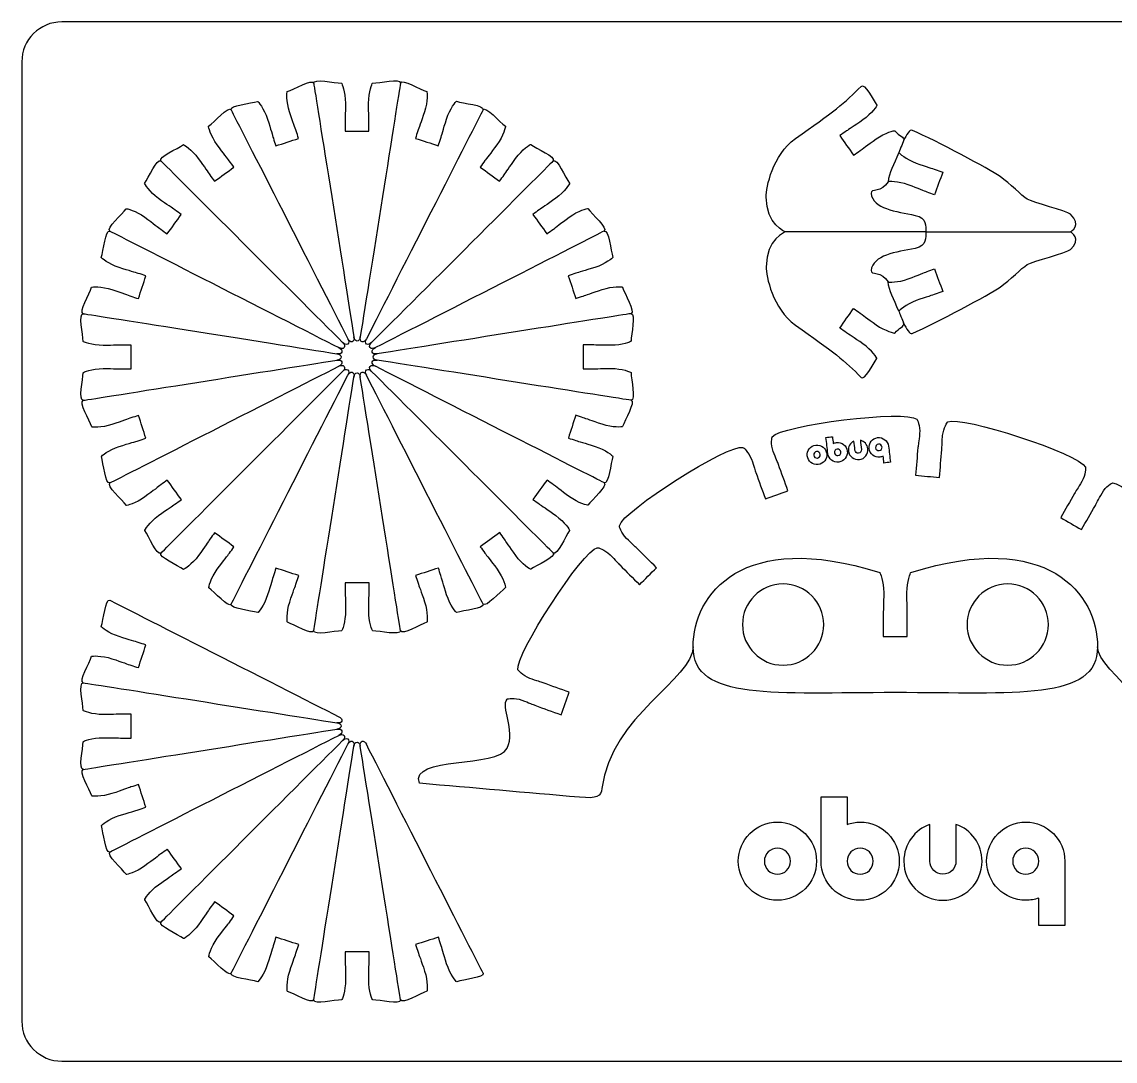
# Model space of a CAD drawing. Extents: x 185 to 405, y 104 to 371.
# Drawn here: x 184.6 to 321.3, y 241.2 to 371.2 of the extents above; entities that cross this region are included whole.
import ezdxf

# ---------------------------------------------------------------- set-up
doc = ezdxf.new("R2010")
doc.units = 0
doc.header["$MEASUREMENT"] = 0
doc.layers.add('DEFAULT', color=7, linetype='CONTINUOUS')

msp = doc.modelspace()

# ---------------------------------------------------------------- linework, layer by layer
at = {"layer": 'DEFAULT', "color": 1}
for points, knots in [([(404.6, 246.16), (404.6, 243.4), (402.37, 241.16), (399.6, 241.16), (329.6, 241.16), (259.6, 241.16), (189.6, 241.16), (186.84, 241.16), (184.6, 243.4), (184.6, 246.16), (184.6, 286.16), (184.6, 326.16), (184.6, 366.16), (184.6, 368.92), (186.84, 371.16), (189.6, 371.16), (259.6, 371.16), (329.6, 371.16), (399.6, 371.16), (402.37, 371.16), (404.6, 368.92), (404.6, 366.16), (404.6, 326.16), (404.6, 286.16), (404.6, 246.16)], [0, 0, 0, 0, 1, 1, 1, 596.275, 596.275, 596.275, 597.275, 597.275, 597.275, 937.433, 937.433, 937.433, 938.433, 938.433, 938.433, 1533.708, 1533.708, 1533.708, 1534.708, 1534.708, 1534.708, 1874.866, 1874.866, 1874.866, 1874.866]), ([(210.76, 360.14), (210.57, 360.73), (213.24, 360.95), (214.07, 361.22), (214.12, 361.24), (214.89, 360.31), (215.32, 359), (215.75, 357.68), (215.94, 356.93), (216.05, 356.6), (216.15, 356.29), (216.25, 355.97), (216.35, 355.65), (217.31, 355.96), (218.26, 356.27), (219.21, 356.58), (219.1, 356.9), (219, 357.21), (218.9, 357.53), (218.79, 357.86), (218.51, 358.58), (218.08, 359.89), (217.65, 361.21), (217.73, 362.41), (217.78, 362.43), (218.61, 362.7), (220.9, 364.09), (221.09, 363.5), (221.09, 363.5), (224.87, 339.71), (226.12, 331.78), (226.17, 331.48), (226.11, 331.21), (225.9, 331.15), (225.69, 331.08), (225.5, 331.26), (225.36, 331.53)], [0, 0, 0, 0, 1, 1, 1, 2, 2, 2, 3, 3, 3, 5.830016, 5.830016, 5.830016, 14.330145, 14.330145, 14.330145, 17.158877, 17.158877, 17.158877, 18.158877, 18.158877, 18.158877, 19.158877, 19.158877, 19.158877, 20.18009, 20.18009, 20.18009, 21.18009, 21.18009, 21.18009, 22.18009, 22.18009, 22.18009, 23.18009, 23.18009, 23.18009, 23.18009]), ([(221.08, 363.5), (221.08, 364.12), (223.69, 363.5), (224.56, 363.5), (224.62, 363.5), (225.06, 362.38), (225.06, 361), (225.06, 359.62), (225.01, 358.85), (225.01, 358.5), (225.01, 358.17), (225.01, 357.83), (225.01, 357.5), (226.01, 357.5), (227.01, 357.5), (228.01, 357.5), (228.01, 357.83), (228.01, 358.17), (228.01, 358.5), (228.01, 358.85), (227.96, 359.62), (227.96, 361), (227.96, 362.38), (228.41, 363.5), (228.46, 363.5), (229.34, 363.5), (231.94, 364.12), (231.94, 363.51), (231.94, 363.51), (228.18, 339.71), (226.92, 331.78), (226.88, 331.48), (226.74, 331.24), (226.52, 331.24), (226.3, 331.25), (226.17, 331.48), (226.12, 331.78)], [0, 0, 0, 0, 1, 1, 1, 2, 2, 2, 3, 3, 3, 5.83, 5.83, 5.83, 14.33, 14.33, 14.33, 17.159, 17.159, 17.159, 18.159, 18.159, 18.159, 19.159, 19.159, 19.159, 20.180471, 20.180471, 20.180471, 21.180471, 21.180471, 21.180471, 22.180471, 22.180471, 22.180471, 23.180471, 23.180471, 23.180471, 23.180471]), ([(231.94, 363.51), (232.13, 364.09), (234.42, 362.7), (235.24, 362.43), (235.3, 362.41), (235.37, 361.21), (234.95, 359.9), (234.52, 358.58), (234.23, 357.86), (234.13, 357.53), (234.02, 357.22), (233.92, 356.9), (233.82, 356.58), (234.77, 356.28), (235.72, 355.97), (236.67, 355.66), (236.77, 355.97), (236.88, 356.29), (236.98, 356.61), (237.09, 356.94), (237.28, 357.69), (237.71, 359), (238.13, 360.32), (238.9, 361.24), (238.95, 361.23), (239.78, 360.96), (242.45, 360.74), (242.27, 360.15), (242.27, 360.15), (231.34, 338.68), (227.69, 331.53), (227.55, 331.26), (227.35, 331.08), (227.14, 331.15), (226.93, 331.22), (226.87, 331.48), (226.92, 331.78)], [0, 0, 0, 0, 1, 1, 1, 2, 2, 2, 3, 3, 3, 5.830016, 5.830016, 5.830016, 14.330145, 14.330145, 14.330145, 17.160161, 17.160161, 17.160161, 18.160161, 18.160161, 18.160161, 19.160161, 19.160161, 19.160161, 20.181375, 20.181375, 20.181375, 21.181375, 21.181375, 21.181375, 22.181375, 22.181375, 22.181375, 23.181375, 23.181375, 23.181375, 23.181375]), ([(297.64, 344.89), (291.79, 344.89), (285.94, 344.89), (280.08, 344.89), (280.08, 344.89), (277.68, 345.76), (277.68, 349.25), (277.68, 350.45), (278.44, 354.47), (281.33, 356.57), (285.96, 359.81), (287.61, 361.09), (289.54, 363.09), (289.97, 363.54), (291.04, 361.46), (291.53, 360.75), (291.57, 360.7), (290.91, 359.7), (289.77, 358.9), (288.64, 358.11), (287.98, 357.7), (287.7, 357.51), (287.42, 357.32), (287.15, 357.13), (286.88, 356.94), (287.45, 356.12), (288.02, 355.3), (288.6, 354.48), (288.87, 354.67), (289.14, 354.86), (289.41, 355.05), (289.7, 355.25), (290.3, 355.73), (291.44, 356.52), (292.57, 357.32), (293.75, 357.59), (293.77, 357.55), (294.25, 356.87), (295.01, 356.77), (294.85, 356.29)], [0, 0, 0, 0, 49.77, 49.77, 49.77, 50.77, 50.77, 50.77, 51.77, 51.77, 51.77, 52.77, 52.77, 52.77, 53.77, 53.77, 53.77, 54.77, 54.77, 54.77, 55.77, 55.77, 55.77, 58.598809, 58.598809, 58.598809, 67.093179, 67.093179, 67.093179, 69.91406, 69.91406, 69.91406, 70.91406, 70.91406, 70.91406, 71.91406, 71.91406, 71.91406, 72.91406, 72.91406, 72.91406, 72.91406]), ([(201.99, 353.76), (201.62, 354.26), (204.09, 355.3), (204.8, 355.8), (204.85, 355.84), (205.86, 355.2), (206.67, 354.08), (207.49, 352.96), (207.9, 352.31), (208.11, 352.03), (208.3, 351.76), (208.5, 351.49), (208.69, 351.22), (209.5, 351.81), (210.31, 352.39), (211.12, 352.98), (210.92, 353.25), (210.73, 353.52), (210.53, 353.79), (210.33, 354.07), (209.83, 354.67), (209.02, 355.78), (208.21, 356.9), (207.91, 358.07), (207.96, 358.1), (208.66, 358.61), (210.4, 360.64), (210.77, 360.15), (210.77, 360.15), (221.72, 338.69), (225.36, 331.53), (225.5, 331.26), (225.53, 330.99), (225.35, 330.86), (225.17, 330.73), (224.92, 330.84), (224.71, 331.06)], [0, 0, 0, 0, 1, 1, 1, 2, 2, 2, 3, 3, 3, 5.830724, 5.830724, 5.830724, 14.329291, 14.329291, 14.329291, 17.15803, 17.15803, 17.15803, 18.15803, 18.15803, 18.15803, 19.15803, 19.15803, 19.15803, 20.179984, 20.179984, 20.179984, 21.179984, 21.179984, 21.179984, 22.179984, 22.179984, 22.179984, 23.179984, 23.179984, 23.179984, 23.179984]), ([(242.26, 360.16), (242.62, 360.66), (244.37, 358.62), (245.07, 358.11), (245.12, 358.08), (244.82, 356.91), (244.01, 355.79), (243.19, 354.68), (242.7, 354.08), (242.5, 353.8), (242.3, 353.53), (242.11, 353.26), (241.91, 352.99), (242.72, 352.4), (243.53, 351.82), (244.34, 351.23), (244.53, 351.5), (244.73, 351.77), (244.92, 352.04), (245.13, 352.32), (245.54, 352.97), (246.35, 354.09), (247.17, 355.21), (248.19, 355.85), (248.23, 355.82), (248.93, 355.31), (251.4, 354.28), (251.05, 353.77), (251.05, 353.77), (234.02, 336.73), (228.34, 331.06), (228.12, 330.84), (227.88, 330.73), (227.7, 330.86), (227.52, 330.99), (227.55, 331.26), (227.68, 331.53)], [0, 0, 0, 0, 1, 1, 1, 2, 2, 2, 3, 3, 3, 5.830724, 5.830724, 5.830724, 14.330909, 14.330909, 14.330909, 17.160457, 17.160457, 17.160457, 18.160457, 18.160457, 18.160457, 19.160457, 19.160457, 19.160457, 20.18167, 20.18167, 20.18167, 21.18167, 21.18167, 21.18167, 22.18167, 22.18167, 22.18167, 23.18167, 23.18167, 23.18167, 23.18167]), ([(315.74, 344.89), (309.71, 344.89), (303.67, 344.89), (297.64, 344.89), (297.64, 345.55), (297.77, 346.67), (296.32, 346.96), (293.88, 347.45), (291.03, 347.78), (290.79, 349.72), (290.72, 350.34), (292.14, 349.75), (292.93, 351.16), (292.95, 351.21), (294.15, 351.25), (295.45, 350.77), (296.75, 350.3), (297.47, 349.99), (297.79, 349.87), (298.1, 349.76), (298.41, 349.64), (298.72, 349.52), (299.07, 350.46), (299.41, 351.4), (299.75, 352.34), (299.44, 352.46), (299.12, 352.57), (298.81, 352.69), (298.49, 352.81), (297.74, 353.02), (296.45, 353.5), (295.16, 353.97), (294.26, 354.76), (294.26, 354.83), (294.29, 354.89), (294.76, 355.99), (294.85, 356.29), (295.21, 357.05), (295.62, 357.74), (295.96, 357.59), (298.94, 356.27), (305.6, 352.75), (306.92, 351.82), (308.21, 350.91), (309.59, 349.43), (310.32, 348.99), (311.04, 348.55), (315.22, 347.54), (315.74, 347.09), (317.22, 345.8), (315.74, 344.89), (315.74, 344.89)], [1, 1, 1, 1, 52.299, 52.299, 52.299, 53.299, 53.299, 53.299, 54.299, 54.299, 54.299, 55.299, 55.299, 55.299, 56.299, 56.299, 56.299, 57.299, 57.299, 57.299, 60.133438, 60.133438, 60.133438, 68.633103, 68.633103, 68.633103, 71.458506, 71.458506, 71.458506, 72.458506, 72.458506, 72.458506, 73.458506, 73.458506, 73.458506, 74.458506, 74.458506, 74.458506, 75.458506, 75.458506, 75.458506, 76.458506, 76.458506, 76.458506, 77.458506, 77.458506, 77.458506, 78.458506, 78.458506, 78.458506, 79.458506, 79.458506, 79.458506, 79.458506]), ([(195.61, 344.98), (195.11, 345.34), (197.14, 347.09), (197.65, 347.79), (197.69, 347.84), (198.85, 347.54), (199.97, 346.73), (201.09, 345.92), (201.69, 345.42), (201.97, 345.22), (202.24, 345.02), (202.5, 344.83), (202.77, 344.63), (203.36, 345.44), (203.95, 346.25), (204.54, 347.06), (204.27, 347.25), (204, 347.45), (203.73, 347.65), (203.45, 347.85), (202.8, 348.26), (201.68, 349.08), (200.56, 349.89), (199.92, 350.91), (199.95, 350.95), (200.46, 351.66), (201.49, 354.13), (201.99, 353.77), (201.99, 353.77), (219.03, 336.74), (224.71, 331.06), (224.92, 330.84), (225.03, 330.6), (224.9, 330.42), (224.77, 330.24), (224.51, 330.27), (224.24, 330.41)], [0, 0, 0, 0, 1, 1, 1, 2, 2, 2, 3, 3, 3, 5.829327, 5.829327, 5.829327, 14.328703, 14.328703, 14.328703, 17.157442, 17.157442, 17.157442, 18.157442, 18.157442, 18.157442, 19.157442, 19.157442, 19.157442, 20.179803, 20.179803, 20.179803, 21.179803, 21.179803, 21.179803, 22.179803, 22.179803, 22.179803, 23.179803, 23.179803, 23.179803, 23.179803]), ([(251.04, 353.78), (251.54, 354.14), (252.57, 351.67), (253.08, 350.97), (253.12, 350.92), (252.47, 349.9), (251.36, 349.09), (250.24, 348.28), (249.58, 347.86), (249.3, 347.66), (249.03, 347.47), (248.77, 347.27), (248.5, 347.07), (249.08, 346.27), (249.67, 345.46), (250.26, 344.65), (250.53, 344.84), (250.8, 345.04), (251.07, 345.23), (251.35, 345.44), (251.94, 345.93), (253.06, 346.75), (254.18, 347.56), (255.35, 347.85), (255.38, 347.81), (255.89, 347.11), (257.92, 345.36), (257.43, 345), (257.43, 345), (235.96, 334.05), (228.81, 330.41), (228.54, 330.27), (228.27, 330.24), (228.14, 330.42), (228.01, 330.6), (228.12, 330.84), (228.33, 331.06)], [0, 0, 0, 0, 1, 1, 1, 2, 2, 2, 3, 3, 3, 5.829915, 5.829915, 5.829915, 14.328482, 14.328482, 14.328482, 17.156633, 17.156633, 17.156633, 18.156633, 18.156633, 18.156633, 19.156633, 19.156633, 19.156633, 20.178104, 20.178104, 20.178104, 21.178104, 21.178104, 21.178104, 22.178104, 22.178104, 22.178104, 23.178104, 23.178104, 23.178104, 23.178104]), ([(192.26, 334.66), (191.67, 334.85), (193.07, 337.14), (193.33, 337.96), (193.35, 338.02), (194.55, 338.1), (195.87, 337.67), (197.18, 337.24), (197.9, 336.96), (198.23, 336.85), (198.55, 336.75), (198.86, 336.64), (199.18, 336.54), (199.49, 337.49), (199.8, 338.44), (200.11, 339.39), (199.79, 339.5), (199.48, 339.6), (199.16, 339.7), (198.83, 339.81), (198.08, 340), (196.76, 340.43), (195.45, 340.86), (194.52, 341.63), (194.54, 341.68), (194.81, 342.51), (195.03, 345.17), (195.61, 344.99), (195.61, 344.99), (217.08, 334.06), (224.24, 330.41), (224.51, 330.27), (224.69, 330.07), (224.62, 329.86), (224.55, 329.65), (224.29, 329.6), (223.99, 329.64)], [0, 0, 0, 0, 1, 1, 1, 2, 2, 2, 3, 3, 3, 5.827781, 5.827781, 5.827781, 14.32791, 14.32791, 14.32791, 17.155381, 17.155381, 17.155381, 18.155381, 18.155381, 18.155381, 19.155381, 19.155381, 19.155381, 20.178468, 20.178468, 20.178468, 21.178468, 21.178468, 21.178468, 22.178468, 22.178468, 22.178468, 23.178468, 23.178468, 23.178468, 23.178468]), ([(257.42, 345), (258.01, 345.19), (258.23, 342.52), (258.5, 341.7), (258.52, 341.64), (257.59, 340.87), (256.27, 340.45), (254.96, 340.02), (254.21, 339.83), (253.88, 339.72), (253.56, 339.62), (253.25, 339.51), (252.93, 339.41), (253.24, 338.46), (253.55, 337.51), (253.86, 336.56), (254.17, 336.66), (254.49, 336.77), (254.81, 336.87), (255.13, 336.97), (255.85, 337.26), (257.17, 337.69), (258.48, 338.12), (259.69, 338.03), (259.7, 337.98), (259.97, 337.16), (261.36, 334.87), (260.78, 334.67), (260.78, 334.67), (236.99, 330.9), (229.05, 329.64), (228.75, 329.6), (228.49, 329.65), (228.42, 329.86), (228.36, 330.07), (228.53, 330.27), (228.81, 330.41)], [0, 0, 0, 0, 1, 1, 1, 2, 2, 2, 3, 3, 3, 5.829683, 5.829683, 5.829683, 14.329812, 14.329812, 14.329812, 17.159495, 17.159495, 17.159495, 18.159495, 18.159495, 18.159495, 19.159495, 19.159495, 19.159495, 20.180708, 20.180708, 20.180708, 21.180708, 21.180708, 21.180708, 22.180708, 22.180708, 22.180708, 23.180708, 23.180708, 23.180708, 23.180708]), ([(280.08, 344.89), (280.08, 344.89), (277.68, 344.03), (277.68, 340.53), (277.68, 339.34), (278.44, 335.32), (281.33, 333.22), (285.96, 329.98), (287.62, 328.7), (289.54, 326.69), (289.97, 326.25), (291.04, 328.33), (291.53, 329.04), (291.57, 329.08), (290.91, 330.09), (289.77, 330.88), (288.64, 331.67), (287.98, 332.08), (287.7, 332.28), (287.42, 332.47), (287.15, 332.66), (286.88, 332.85), (287.45, 333.67), (288.02, 334.49), (288.6, 335.3), (288.87, 335.12), (289.14, 334.93), (289.41, 334.74), (289.7, 334.54), (290.3, 334.05), (291.44, 333.26), (292.57, 332.47), (293.75, 332.2), (293.77, 332.24), (294.25, 332.92), (295.01, 333.02), (294.85, 333.5)], [0, 0, 0, 0, 1, 1, 1, 2, 2, 2, 3, 3, 3, 4, 4, 4, 5, 5, 5, 6, 6, 6, 8.830202, 8.830202, 8.830202, 17.325391, 17.325391, 17.325391, 20.147664, 20.147664, 20.147664, 21.147664, 21.147664, 21.147664, 22.147664, 22.147664, 22.147664, 23.147664, 23.147664, 23.147664, 23.147664]), ([(297.64, 344.89), (297.64, 344.24), (297.77, 343.12), (296.32, 342.83), (293.88, 342.34), (291.03, 342), (290.79, 340.06), (290.72, 339.45), (292.14, 340.04), (292.93, 338.63), (292.95, 338.57), (294.15, 338.54), (295.45, 339.01), (296.75, 339.49), (297.46, 339.8), (297.79, 339.92), (298.1, 340.03), (298.41, 340.15), (298.72, 340.26), (299.07, 339.32), (299.41, 338.38), (299.75, 337.44), (299.44, 337.33), (299.12, 337.21), (298.81, 337.1), (298.49, 336.98), (297.74, 336.76), (296.45, 336.29), (295.16, 335.82), (294.26, 335.02), (294.26, 334.96), (294.29, 334.89), (294.76, 333.79), (294.85, 333.5), (295.21, 332.74), (295.62, 332.05), (295.95, 332.19), (298.94, 333.52), (305.6, 337.04), (306.92, 337.97), (308.21, 338.87), (309.59, 340.35), (310.32, 340.79), (311.04, 341.23), (315.22, 342.24), (315.74, 342.7), (317.22, 343.99), (315.74, 344.89), (315.74, 344.89)], [0, 0, 0, 0, 1, 1, 1, 2, 2, 2, 3, 3, 3, 4, 4, 4, 5, 5, 5, 7.834438, 7.834438, 7.834438, 16.334786, 16.334786, 16.334786, 19.158903, 19.158903, 19.158903, 20.158903, 20.158903, 20.158903, 21.158903, 21.158903, 21.158903, 22.158903, 22.158903, 22.158903, 23.158903, 23.158903, 23.158903, 24.158903, 24.158903, 24.158903, 25.158903, 25.158903, 25.158903, 26.158903, 26.158903, 26.158903, 27.158903, 27.158903, 27.158903, 27.158903]), ([(192.26, 323.81), (191.65, 323.81), (192.26, 326.41), (192.26, 327.28), (192.26, 327.34), (193.38, 327.79), (194.76, 327.79), (196.15, 327.79), (196.92, 327.74), (197.27, 327.74), (197.6, 327.74), (197.93, 327.74), (198.26, 327.74), (198.26, 328.74), (198.26, 329.73), (198.26, 330.73), (197.93, 330.73), (197.6, 330.73), (197.27, 330.73), (196.92, 330.73), (196.15, 330.69), (194.76, 330.68), (193.38, 330.68), (192.26, 331.13), (192.26, 331.19), (192.26, 332.06), (191.65, 334.66), (192.26, 334.67), (192.26, 334.67), (216.06, 330.91), (223.99, 329.65), (224.29, 329.6), (224.52, 329.47), (224.52, 329.24), (224.52, 329.02), (224.29, 328.89), (223.99, 328.84)], [0, 0, 0, 0, 1, 1, 1, 2, 2, 2, 3, 3, 3, 5.828, 5.828, 5.828, 14.327, 14.327, 14.327, 17.155, 17.155, 17.155, 18.155, 18.155, 18.155, 19.155, 19.155, 19.155, 20.177361, 20.177361, 20.177361, 21.177361, 21.177361, 21.177361, 22.177361, 22.177361, 22.177361, 23.177361, 23.177361, 23.177361, 23.177361]), ([(260.78, 334.68), (261.4, 334.68), (260.78, 332.08), (260.78, 331.21), (260.78, 331.15), (259.66, 330.7), (258.28, 330.7), (256.9, 330.7), (256.12, 330.75), (255.78, 330.75), (255.44, 330.75), (255.11, 330.75), (254.78, 330.75), (254.78, 329.75), (254.78, 328.75), (254.78, 327.75), (255.11, 327.75), (255.44, 327.75), (255.78, 327.75), (256.12, 327.75), (256.9, 327.8), (258.28, 327.8), (259.66, 327.8), (260.78, 327.36), (260.78, 327.3), (260.78, 326.43), (261.4, 323.83), (260.78, 323.82), (260.78, 323.82), (236.99, 327.58), (229.05, 328.84), (228.75, 328.89), (228.52, 329.02), (228.52, 329.24), (228.52, 329.47), (228.75, 329.6), (229.05, 329.65)], [0, 0, 0, 0, 1, 1, 1, 2, 2, 2, 3, 3, 3, 5.83, 5.83, 5.83, 14.33, 14.33, 14.33, 17.16, 17.16, 17.16, 18.16, 18.16, 18.16, 19.16, 19.16, 19.16, 20.182361, 20.182361, 20.182361, 21.182361, 21.182361, 21.182361, 22.182361, 22.182361, 22.182361, 23.182361, 23.182361, 23.182361, 23.182361]), ([(195.62, 313.49), (195.03, 313.29), (194.82, 315.96), (194.55, 316.79), (194.53, 316.85), (195.45, 317.62), (196.77, 318.04), (198.09, 318.47), (198.84, 318.66), (199.16, 318.77), (199.48, 318.87), (199.8, 318.97), (200.11, 319.08), (199.8, 320.03), (199.5, 320.98), (199.19, 321.93), (198.87, 321.83), (198.55, 321.72), (198.24, 321.62), (197.91, 321.51), (197.19, 321.23), (195.87, 320.8), (194.56, 320.37), (193.36, 320.45), (193.34, 320.5), (193.07, 321.33), (191.68, 323.62), (192.26, 323.81), (192.26, 323.81), (216.06, 327.59), (223.99, 328.84), (224.29, 328.89), (224.55, 328.84), (224.62, 328.63), (224.69, 328.41), (224.51, 328.22), (224.24, 328.08)], [0, 0, 0, 0, 1, 1, 1, 2, 2, 2, 3, 3, 3, 5.827781, 5.827781, 5.827781, 14.327292, 14.327292, 14.327292, 17.155073, 17.155073, 17.155073, 18.155073, 18.155073, 18.155073, 19.155073, 19.155073, 19.155073, 20.177005, 20.177005, 20.177005, 21.177005, 21.177005, 21.177005, 22.177005, 22.177005, 22.177005, 23.177005, 23.177005, 23.177005, 23.177005]), ([(202, 304.71), (201.5, 304.35), (200.47, 306.82), (199.96, 307.52), (199.93, 307.57), (200.57, 308.58), (201.69, 309.4), (202.81, 310.21), (203.46, 310.62), (203.74, 310.83), (204.01, 311.02), (204.28, 311.22), (204.55, 311.41), (203.96, 312.22), (203.37, 313.03), (202.79, 313.84), (202.52, 313.64), (202.25, 313.45), (201.98, 313.25), (201.7, 313.05), (201.1, 312.56), (199.98, 311.74), (198.86, 310.93), (197.7, 310.64), (197.67, 310.68), (197.15, 311.38), (195.12, 313.13), (195.62, 313.49), (195.62, 313.49), (217.08, 324.44), (224.24, 328.08), (224.51, 328.22), (224.77, 328.25), (224.9, 328.07), (225.03, 327.89), (224.92, 327.65), (224.71, 327.43)], [0, 0, 0, 0, 1, 1, 1, 2, 2, 2, 3, 3, 3, 5.828739, 5.828739, 5.828739, 14.328924, 14.328924, 14.328924, 17.157221, 17.157221, 17.157221, 18.157221, 18.157221, 18.157221, 19.157221, 19.157221, 19.157221, 20.178245, 20.178245, 20.178245, 21.178245, 21.178245, 21.178245, 22.178245, 22.178245, 22.178245, 23.178245, 23.178245, 23.178245, 23.178245]), ([(257.43, 313.51), (257.93, 313.15), (255.9, 311.4), (255.39, 310.7), (255.36, 310.65), (254.19, 310.95), (253.07, 311.76), (251.95, 312.57), (251.36, 313.07), (251.08, 313.27), (250.81, 313.46), (250.54, 313.66), (250.27, 313.85), (249.68, 313.05), (249.09, 312.24), (248.51, 311.43), (248.78, 311.23), (249.05, 311.04), (249.31, 310.84), (249.59, 310.64), (250.25, 310.22), (251.37, 309.41), (252.48, 308.6), (253.13, 307.58), (253.1, 307.54), (252.58, 306.83), (251.55, 304.36), (251.05, 304.72), (251.05, 304.72), (234.01, 321.75), (228.34, 327.43), (228.12, 327.65), (228.01, 327.89), (228.14, 328.07), (228.27, 328.25), (228.54, 328.22), (228.81, 328.08)], [0, 0, 0, 0, 1, 1, 1, 2, 2, 2, 3, 3, 3, 5.825358, 5.825358, 5.825358, 14.323925, 14.323925, 14.323925, 17.152664, 17.152664, 17.152664, 18.152664, 18.152664, 18.152664, 19.152664, 19.152664, 19.152664, 20.173061, 20.173061, 20.173061, 21.173061, 21.173061, 21.173061, 22.173061, 22.173061, 22.173061, 23.173061, 23.173061, 23.173061, 23.173061]), ([(260.78, 323.83), (261.37, 323.64), (259.98, 321.35), (259.71, 320.53), (259.69, 320.47), (258.49, 320.39), (257.18, 320.82), (255.86, 321.25), (255.14, 321.53), (254.81, 321.64), (254.5, 321.74), (254.18, 321.84), (253.86, 321.95), (253.55, 321), (253.24, 320.05), (252.94, 319.1), (253.25, 318.99), (253.57, 318.89), (253.88, 318.79), (254.21, 318.68), (254.96, 318.49), (256.28, 318.06), (257.59, 317.63), (258.52, 316.86), (258.5, 316.81), (258.23, 315.98), (258.02, 313.32), (257.43, 313.5), (257.43, 313.5), (235.96, 324.43), (228.81, 328.08), (228.54, 328.22), (228.36, 328.42), (228.42, 328.63), (228.49, 328.84), (228.75, 328.89), (229.05, 328.84)], [0, 0, 0, 0, 1, 1, 1, 2, 2, 2, 3, 3, 3, 5.826854, 5.826854, 5.826854, 14.325081, 14.325081, 14.325081, 17.152862, 17.152862, 17.152862, 18.152862, 18.152862, 18.152862, 19.152862, 19.152862, 19.152862, 20.171967, 20.171967, 20.171967, 21.171967, 21.171967, 21.171967, 22.171967, 22.171967, 22.171967, 23.171967, 23.171967, 23.171967, 23.171967]), ([(210.79, 298.33), (210.42, 297.83), (208.68, 299.86), (207.97, 300.37), (207.93, 300.41), (208.22, 301.58), (209.04, 302.69), (209.85, 303.81), (210.34, 304.41), (210.55, 304.69), (210.74, 304.96), (210.94, 305.23), (211.13, 305.5), (210.32, 306.08), (209.52, 306.67), (208.71, 307.26), (208.51, 306.99), (208.32, 306.72), (208.12, 306.45), (207.92, 306.17), (207.5, 305.52), (206.69, 304.4), (205.88, 303.28), (204.86, 302.64), (204.81, 302.67), (204.11, 303.18), (201.64, 304.21), (202, 304.71), (202, 304.71), (219.03, 321.76), (224.71, 327.43), (224.92, 327.65), (225.17, 327.76), (225.35, 327.63), (225.53, 327.5), (225.49, 327.23), (225.36, 326.96)], [0, 0, 0, 0, 1, 1, 1, 2, 2, 2, 3, 3, 3, 5.827121, 5.827121, 5.827121, 14.325688, 14.325688, 14.325688, 17.152809, 17.152809, 17.152809, 18.152809, 18.152809, 18.152809, 19.152809, 19.152809, 19.152809, 20.174187, 20.174187, 20.174187, 21.174187, 21.174187, 21.174187, 22.174187, 22.174187, 22.174187, 23.174187, 23.174187, 23.174187, 23.174187]), ([(221.11, 294.98), (220.92, 294.4), (218.63, 295.79), (217.8, 296.06), (217.75, 296.07), (217.67, 297.28), (218.1, 298.59), (218.52, 299.91), (218.81, 300.63), (218.92, 300.95), (219.02, 301.27), (219.12, 301.59), (219.22, 301.9), (218.27, 302.21), (217.32, 302.52), (216.37, 302.83), (216.27, 302.51), (216.17, 302.2), (216.06, 301.88), (215.96, 301.55), (215.76, 300.8), (215.34, 299.49), (214.91, 298.17), (214.14, 297.25), (214.09, 297.26), (213.26, 297.53), (210.59, 297.75), (210.78, 298.34), (210.78, 298.34), (221.71, 319.81), (225.36, 326.96), (225.49, 327.23), (225.69, 327.41), (225.9, 327.34), (226.12, 327.27), (226.17, 327.01), (226.12, 326.71)], [0, 0, 0, 0, 1, 1, 1, 2, 2, 2, 3, 3, 3, 5.827781, 5.827781, 5.827781, 14.328219, 14.328219, 14.328219, 17.156333, 17.156333, 17.156333, 18.156333, 18.156333, 18.156333, 19.156333, 19.156333, 19.156333, 20.175749, 20.175749, 20.175749, 21.175749, 21.175749, 21.175749, 22.175749, 22.175749, 22.175749, 23.175749, 23.175749, 23.175749, 23.175749]), ([(231.96, 294.99), (231.96, 294.37), (229.35, 294.99), (228.49, 294.99), (228.43, 294.99), (227.98, 296.1), (227.98, 297.49), (227.98, 298.87), (228.03, 299.64), (228.03, 299.99), (228.03, 300.32), (228.03, 300.65), (228.03, 300.99), (227.03, 300.99), (226.03, 300.99), (225.03, 300.99), (225.03, 300.65), (225.03, 300.32), (225.03, 299.99), (225.03, 299.64), (225.08, 298.87), (225.08, 297.49), (225.08, 296.11), (224.63, 294.99), (224.58, 294.99), (223.71, 294.99), (221.11, 294.37), (221.1, 294.98), (221.1, 294.98), (224.86, 318.78), (226.12, 326.71), (226.17, 327.01), (226.3, 327.24), (226.52, 327.24), (226.74, 327.24), (226.88, 327.01), (226.92, 326.71)], [0, 0, 0, 0, 1, 1, 1, 2, 2, 2, 3, 3, 3, 5.826001, 5.826001, 5.826001, 14.326001, 14.326001, 14.326001, 17.157001, 17.157001, 17.157001, 18.157001, 18.157001, 18.157001, 19.157001, 19.157001, 19.157001, 20.178472, 20.178472, 20.178472, 21.178472, 21.178472, 21.178472, 22.178472, 22.178472, 22.178472, 23.178472, 23.178472, 23.178472, 23.178472]), ([(242.28, 298.34), (242.47, 297.76), (239.8, 297.54), (238.98, 297.27), (238.92, 297.25), (238.15, 298.18), (237.72, 299.49), (237.3, 300.81), (237.1, 301.56), (237, 301.89), (236.89, 302.2), (236.79, 302.52), (236.69, 302.84), (235.74, 302.53), (234.79, 302.22), (233.84, 301.91), (233.94, 301.59), (234.04, 301.28), (234.14, 300.96), (234.25, 300.63), (234.54, 299.91), (234.97, 298.6), (235.39, 297.28), (235.31, 296.08), (235.26, 296.06), (234.43, 295.79), (232.15, 294.4), (231.95, 294.98), (231.95, 294.98), (228.18, 318.78), (226.92, 326.71), (226.87, 327.01), (226.93, 327.27), (227.14, 327.34), (227.35, 327.41), (227.55, 327.23), (227.69, 326.96)], [0, 0, 0, 0, 1, 1, 1, 2, 2, 2, 3, 3, 3, 5.825261, 5.825261, 5.825261, 14.324771, 14.324771, 14.324771, 17.153837, 17.153837, 17.153837, 18.153837, 18.153837, 18.153837, 19.153837, 19.153837, 19.153837, 20.17505, 20.17505, 20.17505, 21.17505, 21.17505, 21.17505, 22.17505, 22.17505, 22.17505, 23.17505, 23.17505, 23.17505, 23.17505]), ([(251.06, 304.73), (251.42, 304.23), (248.95, 303.19), (248.25, 302.68), (248.2, 302.65), (247.18, 303.29), (246.37, 304.41), (245.56, 305.53), (245.14, 306.18), (244.94, 306.46), (244.74, 306.73), (244.55, 307), (244.35, 307.27), (243.54, 306.68), (242.73, 306.09), (241.93, 305.51), (242.12, 305.24), (242.32, 304.97), (242.51, 304.7), (242.72, 304.42), (243.21, 303.82), (244.02, 302.71), (244.83, 301.59), (245.13, 300.42), (245.09, 300.39), (244.38, 299.88), (242.64, 297.85), (242.27, 298.34), (242.27, 298.34), (231.33, 319.8), (227.69, 326.96), (227.55, 327.23), (227.52, 327.5), (227.7, 327.63), (227.88, 327.76), (228.12, 327.65), (228.34, 327.43)], [0, 0, 0, 0, 1, 1, 1, 2, 2, 2, 3, 3, 3, 5.827121, 5.827121, 5.827121, 14.325688, 14.325688, 14.325688, 17.152809, 17.152809, 17.152809, 18.152809, 18.152809, 18.152809, 19.152809, 19.152809, 19.152809, 20.172044, 20.172044, 20.172044, 21.172044, 21.172044, 21.172044, 22.172044, 22.172044, 22.172044, 23.172044, 23.172044, 23.172044, 23.172044]), ([(268.54, 292.98), (268.54, 288.95), (258.34, 284.45), (257.13, 275.26), (257.01, 274.24), (256.53, 273.98), (254.33, 274.17), (247.65, 274.75), (240.98, 275.34), (234.31, 275.92), (233.08, 279.4), (244.15, 277.82), (245.3, 280.32), (246.35, 282.6), (244.44, 285.53), (245.3, 286.44), (245.32, 286.5), (246.21, 286.65), (247.12, 286.32), (248.03, 285.99), (248.52, 285.76), (248.75, 285.67), (249.84, 285.28), (250.94, 284.88), (252.03, 284.48), (252.38, 285.42), (252.72, 286.36), (253.06, 287.3), (251.96, 287.7), (250.87, 288.09), (249.77, 288.49), (249.55, 288.57), (249.02, 288.72), (248.11, 289.04), (247.2, 289.38), (246.62, 290.06), (246.64, 290.12), (246.22, 291.91), (254.78, 305.16), (256.56, 305.38), (256.6, 305.42), (257.47, 305.18), (258.16, 304.5), (258.84, 303.81), (259.19, 303.4), (259.36, 303.23), (260.19, 302.4), (261.01, 301.58), (261.84, 300.75), (262.54, 301.46), (263.25, 302.17), (263.96, 302.88), (263.13, 303.7), (262.3, 304.52), (261.48, 305.35), (261.31, 305.52), (260.89, 305.87), (260.21, 306.55), (259.52, 307.23), (259.28, 308.1), (259.32, 308.14), (259.69, 309.95), (273.05, 318.46), (274.76, 317.91), (274.81, 317.93), (275.5, 317.35), (275.83, 316.44), (276.16, 315.53), (276.3, 315), (276.38, 314.78), (276.78, 313.68), (277.18, 312.58), (277.58, 311.49), (278.52, 311.83), (279.46, 312.17), (280.4, 312.52), (280, 313.61), (279.6, 314.71), (279.2, 315.8), (279.12, 316.03), (278.89, 316.52), (278.56, 317.43), (278.23, 318.34), (278.38, 319.23), (278.43, 319.25), (279.54, 320.72), (295.2, 322.68), (296.51, 321.45), (296.56, 321.45), (296.94, 320.63), (296.86, 319.66), (296.77, 318.7), (296.68, 318.16), (296.65, 317.92), (296.55, 316.76), (296.45, 315.6), (296.35, 314.44), (297.35, 314.35), (298.34, 314.26), (299.34, 314.18), (299.44, 315.34), (299.54, 316.5), (299.64, 317.66), (299.66, 317.9), (299.66, 318.45), (299.74, 319.41), (299.83, 320.37), (300.34, 321.11), (300.4, 321.11), (302.03, 321.97), (316.94, 317.11), (317.6, 315.44), (317.65, 315.42), (317.64, 314.51), (317.16, 313.67), (316.68, 312.84), (316.36, 312.39), (316.24, 312.18), (315.66, 311.17), (315.08, 310.16), (314.5, 309.15), (315.36, 308.65), (316.23, 308.15), (317.09, 307.65), (317.68, 308.66), (318.26, 309.67), (318.84, 310.68), (318.96, 310.89), (319.19, 311.39), (319.67, 312.22), (320.16, 313.06), (320.94, 313.52), (320.99, 313.49), (322.83, 313.58), (334.19, 302.94), (334.08, 301.15), (334.11, 301.11), (333.73, 300.29), (332.93, 299.73), (332.14, 299.18), (331.67, 298.91), (331.47, 298.77), (330.52, 298.1), (329.56, 297.43), (328.61, 296.76), (329.18, 295.94), (329.76, 295.12), (330.33, 294.3), (331.29, 294.97), (332.24, 295.64), (333.19, 296.31), (333.39, 296.45), (333.81, 296.8), (334.6, 297.36), (335.39, 297.91), (336.29, 298), (336.32, 297.95), (337.41, 297.55), (341.28, 289.46), (342.64, 284.73), (342.64, 284.72), (342.65, 284.7), (342.65, 284.69), (343.07, 283.93), (351.92, 283.4), (352.21, 281.55), (353.75, 283.53), (354.39, 281.96), (354.39, 280.69), (354.39, 278.1), (343.08, 277.61), (343.33, 276.12), (343.4, 275.36), (342.52, 274.93), (341.04, 274.8), (340.28, 274.73), (339.52, 274.67), (338.76, 274.6), (338.7, 274.6), (338.18, 275.45), (338.08, 276.55), (337.99, 277.65), (337.98, 278.27), (337.96, 278.55), (337.84, 279.88), (337.73, 281.2), (337.61, 282.53), (336.62, 282.44), (335.62, 282.36), (334.62, 282.27), (334.74, 280.94), (334.86, 279.62), (334.97, 278.29), (334.99, 278.01), (335.1, 277.4), (335.2, 276.3), (335.29, 275.19), (334.92, 274.27), (334.87, 274.26), (334.07, 274.19), (333.26, 274.12), (332.46, 274.05), (331.22, 273.94), (330.15, 274.4), (330.05, 275.25), (328.94, 284.58), (319.11, 289.83), (319.11, 292.98)], [0, 0, 0, 0, 1, 1, 1, 2, 2, 2, 58.968508, 58.968508, 58.968508, 59.968508, 59.968508, 59.968508, 60.968508, 60.968508, 60.968508, 61.968508, 61.968508, 61.968508, 62.968508, 62.968508, 62.968508, 72.884952, 72.884952, 72.884952, 81.389999, 81.389999, 81.389999, 91.31832, 91.31832, 91.31832, 92.31832, 92.31832, 92.31832, 93.31832, 93.31832, 93.31832, 94.31832, 94.31832, 94.31832, 95.31832, 95.31832, 95.31832, 96.31832, 96.31832, 96.31832, 106.232664, 106.232664, 106.232664, 114.739869, 114.739869, 114.739869, 124.654222, 124.654222, 124.654222, 125.654222, 125.654222, 125.654222, 126.654222, 126.654222, 126.654222, 127.654222, 127.654222, 127.654222, 128.654222, 128.654222, 128.654222, 129.654222, 129.654222, 129.654222, 139.575372, 139.575372, 139.575372, 148.06752, 148.06752, 148.06752, 157.982682, 157.982682, 157.982682, 158.982682, 158.982682, 158.982682, 159.982682, 159.982682, 159.982682, 160.982682, 160.982682, 160.982682, 161.982682, 161.982682, 161.982682, 162.982682, 162.982682, 162.982682, 172.897139, 172.897139, 172.897139, 181.400574, 181.400574, 181.400574, 191.318842, 191.318842, 191.318842, 192.318842, 192.318842, 192.318842, 193.318842, 193.318842, 193.318842, 194.318842, 194.318842, 194.318842, 195.318842, 195.318842, 195.318842, 196.318842, 196.318842, 196.318842, 206.232504, 206.232504, 206.232504, 214.725457, 214.725457, 214.725457, 224.63652, 224.63652, 224.63652, 225.63652, 225.63652, 225.63652, 226.63652, 226.63652, 226.63652, 227.63652, 227.63652, 227.63652, 228.63652, 228.63652, 228.63652, 229.63652, 229.63652, 229.63652, 239.557671, 239.557671, 239.557671, 248.056631, 248.056631, 248.056631, 257.976145, 257.976145, 257.976145, 258.976145, 258.976145, 258.976145, 259.976145, 259.976145, 259.976145, 260.976145, 260.976145, 260.976145, 261.976145, 261.976145, 261.976145, 262.976145, 262.976145, 262.976145, 263.976145, 263.976145, 263.976145, 264.976145, 264.976145, 264.976145, 265.976145, 265.976145, 265.976145, 272.469339, 272.469339, 272.469339, 273.469339, 273.469339, 273.469339, 274.469339, 274.469339, 274.469339, 285.800883, 285.800883, 285.800883, 294.302973, 294.302973, 294.302973, 305.638288, 305.638288, 305.638288, 306.638288, 306.638288, 306.638288, 307.638288, 307.638288, 307.638288, 314.493983, 314.493983, 314.493983, 315.493983, 315.493983, 315.493983, 316.493983, 316.493983, 316.493983, 316.493983]), ([(295.78, 302.28), (295.72, 302.28), (295.27, 301.15), (295.27, 299.77), (295.27, 298.38), (295.32, 297.6), (295.32, 297.26), (295.32, 296.27), (295.32, 295.27), (295.32, 294.28), (294.32, 294.28), (293.32, 294.28), (292.32, 294.28), (292.32, 295.27), (292.32, 296.27), (292.32, 297.26), (292.32, 297.6), (292.37, 298.38), (292.37, 299.77), (292.37, 301.15), (291.92, 302.28), (291.87, 302.28), (274.71, 307.73), (268.54, 299.57), (268.54, 292.98), (268.54, 286.16), (278.82, 287.26), (293.82, 287.26), (308.83, 287.26), (319.11, 286.16), (319.11, 292.98), (319.11, 299.57), (312.94, 307.73), (295.78, 302.28)], [1, 1, 1, 1, 2, 2, 2, 3, 3, 3, 11.45, 11.45, 11.45, 19.952, 19.952, 19.952, 28.402, 28.402, 28.402, 29.402, 29.402, 29.402, 30.402, 30.402, 30.402, 31.402, 31.402, 31.402, 32.402, 32.402, 32.402, 33.402, 33.402, 33.402, 34.402, 34.402, 34.402, 34.402]), ([(279.79, 290.69), (276.98, 290.69), (274.71, 292.96), (274.71, 295.77), (274.71, 298.58), (276.98, 300.85), (279.79, 300.85), (282.59, 300.85), (284.87, 298.58), (284.87, 295.77), (284.87, 292.96), (282.59, 290.69), (279.79, 290.69)], [1, 1, 1, 1, 2, 2, 2, 3, 3, 3, 4, 4, 4, 5, 5, 5, 5]), ([(307.88, 290.69), (305.07, 290.69), (302.8, 292.96), (302.8, 295.77), (302.8, 298.58), (305.07, 300.85), (307.88, 300.85), (310.68, 300.85), (312.96, 298.58), (312.96, 295.77), (312.96, 292.96), (310.68, 290.69), (307.88, 290.69)], [1, 1, 1, 1, 2, 2, 2, 3, 3, 3, 4, 4, 4, 5, 5, 5, 5]), ([(192.26, 288.49), (191.67, 288.68), (193.06, 290.97), (193.33, 291.8), (193.35, 291.85), (194.55, 291.93), (195.87, 291.5), (197.18, 291.08), (197.9, 290.79), (198.23, 290.68), (198.55, 290.58), (198.87, 290.48), (199.18, 290.38), (199.49, 291.33), (199.8, 292.28), (200.11, 293.23), (199.79, 293.33), (199.48, 293.43), (199.16, 293.54), (198.83, 293.64), (198.08, 293.84), (196.77, 294.26), (195.45, 294.69), (194.52, 295.46), (194.54, 295.51), (194.81, 296.34), (195.03, 299.01), (195.61, 298.82), (195.61, 298.82), (217.08, 287.89), (224.24, 284.24), (224.51, 284.11), (224.69, 283.91), (224.62, 283.7), (224.55, 283.49), (224.29, 283.43), (223.99, 283.48)], [0, 0, 0, 0, 1, 1, 1, 2, 2, 2, 3, 3, 3, 5.827163, 5.827163, 5.827163, 14.32634, 14.32634, 14.32634, 17.153812, 17.153812, 17.153812, 18.153812, 18.153812, 18.153812, 19.153812, 19.153812, 19.153812, 20.172251, 20.172251, 20.172251, 21.172251, 21.172251, 21.172251, 22.172251, 22.172251, 22.172251, 23.172251, 23.172251, 23.172251, 23.172251]), ([(192.27, 277.64), (191.65, 277.64), (192.26, 280.25), (192.26, 281.11), (192.26, 281.17), (193.38, 281.62), (194.77, 281.62), (196.15, 281.62), (196.92, 281.57), (197.27, 281.57), (197.6, 281.57), (197.93, 281.57), (198.26, 281.57), (198.26, 282.57), (198.26, 283.57), (198.27, 284.57), (197.93, 284.57), (197.6, 284.57), (197.27, 284.57), (196.92, 284.57), (196.15, 284.52), (194.77, 284.52), (193.38, 284.52), (192.26, 284.97), (192.26, 285.02), (192.26, 285.89), (191.65, 288.49), (192.26, 288.5), (192.26, 288.5), (216.06, 284.74), (223.99, 283.48), (224.29, 283.43), (224.52, 283.3), (224.52, 283.08), (224.52, 282.86), (224.29, 282.73), (223.99, 282.68)], [0, 0, 0, 0, 1, 1, 1, 2, 2, 2, 3, 3, 3, 5.826, 5.826, 5.826, 14.325, 14.325, 14.325, 17.155, 17.155, 17.155, 18.155, 18.155, 18.155, 19.155, 19.155, 19.155, 20.174723, 20.174723, 20.174723, 21.174723, 21.174723, 21.174723, 22.174723, 22.174723, 22.174723, 23.174723, 23.174723, 23.174723, 23.174723]), ([(195.62, 267.32), (195.03, 267.13), (194.82, 269.8), (194.55, 270.62), (194.53, 270.68), (195.45, 271.45), (196.77, 271.88), (198.09, 272.3), (198.84, 272.5), (199.16, 272.6), (199.48, 272.71), (199.8, 272.81), (200.11, 272.91), (199.8, 273.86), (199.5, 274.81), (199.19, 275.76), (198.87, 275.66), (198.55, 275.56), (198.24, 275.46), (197.91, 275.35), (197.19, 275.06), (195.87, 274.63), (194.56, 274.21), (193.36, 274.29), (193.34, 274.34), (193.07, 275.17), (191.68, 277.45), (192.26, 277.65), (192.26, 277.65), (216.06, 281.43), (223.99, 282.68), (224.29, 282.73), (224.55, 282.67), (224.62, 282.46), (224.69, 282.25), (224.51, 282.05), (224.24, 281.91)], [0, 0, 0, 0, 1, 1, 1, 2, 2, 2, 3, 3, 3, 5.827163, 5.827163, 5.827163, 14.326982, 14.326982, 14.326982, 17.155405, 17.155405, 17.155405, 18.155405, 18.155405, 18.155405, 19.155405, 19.155405, 19.155405, 20.17451, 20.17451, 20.17451, 21.17451, 21.17451, 21.17451, 22.17451, 22.17451, 22.17451, 23.17451, 23.17451, 23.17451, 23.17451]), ([(202, 258.54), (201.5, 258.18), (200.47, 260.65), (199.96, 261.35), (199.93, 261.4), (200.57, 262.42), (201.69, 263.23), (202.81, 264.04), (203.46, 264.46), (203.74, 264.66), (204.01, 264.86), (204.28, 265.05), (204.55, 265.25), (203.96, 266.06), (203.37, 266.87), (202.79, 267.67), (202.52, 267.48), (202.25, 267.28), (201.98, 267.09), (201.7, 266.88), (201.1, 266.39), (199.98, 265.58), (198.86, 264.76), (197.7, 264.47), (197.67, 264.51), (197.15, 265.22), (195.12, 266.96), (195.62, 267.33), (195.62, 267.33), (217.08, 278.27), (224.24, 281.91), (224.51, 282.05), (224.77, 282.08), (224.9, 281.9), (225.03, 281.72), (224.92, 281.48), (224.71, 281.26)], [0, 0, 0, 0, 1, 1, 1, 2, 2, 2, 3, 3, 3, 5.830503, 5.830503, 5.830503, 14.329879, 14.329879, 14.329879, 17.161999, 17.161999, 17.161999, 18.161999, 18.161999, 18.161999, 19.161999, 19.161999, 19.161999, 20.184471, 20.184471, 20.184471, 21.184471, 21.184471, 21.184471, 22.184471, 22.184471, 22.184471, 23.184471, 23.184471, 23.184471, 23.184471]), ([(210.79, 252.17), (210.42, 251.67), (208.68, 253.7), (207.97, 254.21), (207.93, 254.24), (208.22, 255.41), (209.04, 256.53), (209.85, 257.65), (210.34, 258.24), (210.55, 258.52), (210.74, 258.79), (210.94, 259.06), (211.13, 259.33), (210.33, 259.92), (209.52, 260.51), (208.71, 261.09), (208.51, 260.82), (208.32, 260.56), (208.12, 260.29), (207.92, 260.01), (207.5, 259.35), (206.69, 258.23), (205.88, 257.11), (204.86, 256.47), (204.82, 256.5), (204.11, 257.02), (201.64, 258.05), (202, 258.55), (202, 258.55), (219.03, 275.59), (224.71, 281.27), (224.92, 281.48), (225.17, 281.59), (225.35, 281.46), (225.53, 281.33), (225.5, 281.06), (225.36, 280.79)], [0, 0, 0, 0, 1, 1, 1, 2, 2, 2, 3, 3, 3, 5.829915, 5.829915, 5.829915, 14.3301, 14.3301, 14.3301, 17.160014, 17.160014, 17.160014, 18.160014, 18.160014, 18.160014, 19.160014, 19.160014, 19.160014, 20.18336, 20.18336, 20.18336, 21.18336, 21.18336, 21.18336, 22.18336, 22.18336, 22.18336, 23.18336, 23.18336, 23.18336, 23.18336]), ([(221.11, 248.82), (220.92, 248.23), (218.63, 249.62), (217.8, 249.89), (217.75, 249.91), (217.67, 251.11), (218.1, 252.42), (218.52, 253.74), (218.81, 254.46), (218.92, 254.79), (219.02, 255.1), (219.12, 255.42), (219.22, 255.74), (218.27, 256.05), (217.32, 256.36), (216.37, 256.66), (216.27, 256.35), (216.17, 256.03), (216.07, 255.72), (215.96, 255.39), (215.77, 254.64), (215.34, 253.32), (214.91, 252.01), (214.14, 251.08), (214.09, 251.1), (213.26, 251.37), (210.59, 251.58), (210.78, 252.17), (210.78, 252.17), (221.71, 273.64), (225.36, 280.79), (225.5, 281.06), (225.69, 281.24), (225.9, 281.18), (226.12, 281.11), (226.17, 280.85), (226.12, 280.55)], [0, 0, 0, 0, 1, 1, 1, 2, 2, 2, 3, 3, 3, 5.830016, 5.830016, 5.830016, 14.329836, 14.329836, 14.329836, 17.158901, 17.158901, 17.158901, 18.158901, 18.158901, 18.158901, 19.158901, 19.158901, 19.158901, 20.179996, 20.179996, 20.179996, 21.179996, 21.179996, 21.179996, 22.179996, 22.179996, 22.179996, 23.179996, 23.179996, 23.179996, 23.179996]), ([(231.96, 248.82), (231.96, 248.2), (229.35, 248.82), (228.49, 248.82), (228.43, 248.82), (227.98, 249.94), (227.98, 251.32), (227.98, 252.7), (228.03, 253.48), (228.03, 253.82), (228.03, 254.16), (228.03, 254.49), (228.03, 254.82), (227.03, 254.82), (226.03, 254.82), (225.03, 254.82), (225.03, 254.49), (225.03, 254.16), (225.03, 253.82), (225.03, 253.48), (225.08, 252.7), (225.08, 251.32), (225.08, 249.94), (224.63, 248.82), (224.58, 248.82), (223.71, 248.82), (221.11, 248.2), (221.1, 248.82), (221.1, 248.82), (224.86, 272.61), (226.12, 280.55), (226.17, 280.85), (226.3, 281.08), (226.52, 281.08), (226.75, 281.08), (226.88, 280.85), (226.92, 280.55)], [0, 0, 0, 0, 1, 1, 1, 2, 2, 2, 3, 3, 3, 5.83, 5.83, 5.83, 14.33, 14.33, 14.33, 17.159001, 17.159001, 17.159001, 18.159001, 18.159001, 18.159001, 19.159001, 19.159001, 19.159001, 20.180932, 20.180932, 20.180932, 21.180932, 21.180932, 21.180932, 22.180932, 22.180932, 22.180932, 23.180932, 23.180932, 23.180932, 23.180932]), ([(242.28, 252.18), (242.47, 251.59), (239.8, 251.37), (238.98, 251.1), (238.92, 251.09), (238.15, 252.01), (237.72, 253.33), (237.3, 254.64), (237.11, 255.39), (237, 255.72), (236.89, 256.04), (236.79, 256.35), (236.69, 256.67), (235.74, 256.36), (234.79, 256.05), (233.84, 255.74), (233.94, 255.43), (234.04, 255.11), (234.15, 254.79), (234.25, 254.47), (234.54, 253.75), (234.97, 252.43), (235.39, 251.12), (235.31, 249.91), (235.26, 249.9), (234.43, 249.63), (232.15, 248.24), (231.95, 248.82), (231.95, 248.82), (228.18, 272.61), (226.92, 280.55), (226.88, 280.85), (226.93, 281.11), (227.14, 281.18), (227.35, 281.24), (227.55, 281.06), (227.69, 280.79)], [0, 0, 0, 0, 1, 1, 1, 2, 2, 2, 3, 3, 3, 5.829065, 5.829065, 5.829065, 14.330787, 14.330787, 14.330787, 17.161089, 17.161089, 17.161089, 18.161089, 18.161089, 18.161089, 19.161089, 19.161089, 19.161089, 20.181607, 20.181607, 20.181607, 21.181607, 21.181607, 21.181607, 22.181607, 22.181607, 22.181607, 23.181607, 23.181607, 23.181607, 23.181607]), ([(242.28, 252.18), (242.28, 252.18), (242.27, 252.18), (242.27, 252.17), (242.27, 252.17), (231.33, 273.64), (227.69, 280.79)], [0, 0, 0, 0, 0.022361, 0.022361, 0.022361, 1.022361, 1.022361, 1.022361, 1.022361])]:
    msp.add_open_spline(points, degree=3, knots=knots, dxfattribs=at)
for points in [[(294.26, 354.83), (293.6, 353.22), (293.03, 352.28), (292.93, 351.16)], [(294.26, 334.96), (293.6, 336.56), (293.03, 337.51), (292.93, 338.63)]]:
    msp.add_open_spline(points, degree=3, dxfattribs=at)
at = {"layer": 'DEFAULT', "color": 7}
for points, knots in [([(286.46, 318.53), (286.32, 318.52), (286.18, 318.47), (286.06, 318.41), (286.03, 318.7), (285.99, 318.99), (285.96, 319.27), (285.69, 319.24), (285.42, 319.21), (285.15, 319.17), (285.23, 318.51), (285.31, 317.84), (285.39, 317.17), (285.47, 316.5), (286.08, 316.02), (286.75, 316.1), (287.42, 316.18), (287.9, 316.79), (287.82, 317.46), (287.74, 318.13), (287.13, 318.61), (286.46, 318.53)], [1, 1, 1, 1, 2, 2, 2, 4.442637, 4.442637, 4.442637, 6.757789, 6.757789, 6.757789, 12.480334, 12.480334, 12.480334, 13.480334, 13.480334, 13.480334, 14.480334, 14.480334, 14.480334, 15.480334, 15.480334, 15.480334, 15.480334]), ([(290.4, 317.77), (290.48, 317.1), (290, 316.49), (289.33, 316.41), (288.65, 316.33), (288.04, 316.81), (287.96, 317.48), (287.9, 318.01), (288.18, 318.5), (288.64, 318.72), (288.68, 318.34), (288.73, 317.96), (288.78, 317.58), (288.8, 317.35), (289.01, 317.19), (289.23, 317.22), (289.45, 317.25), (289.61, 317.45), (289.59, 317.67), (289.54, 318.06), (289.49, 318.44), (289.45, 318.82), (289.94, 318.71), (290.33, 318.3), (290.4, 317.77)], [0, 0, 0, 0, 1, 1, 1, 2, 2, 2, 3, 3, 3, 6.277051, 6.277051, 6.277051, 7.277051, 7.277051, 7.277051, 8.277051, 8.277051, 8.277051, 11.557198, 11.557198, 11.557198, 12.557198, 12.557198, 12.557198, 12.557198]), ([(291.61, 319.15), (290.94, 319.07), (290.46, 318.46), (290.54, 317.79), (290.62, 317.12), (291.23, 316.63), (291.9, 316.72), (292.05, 316.73), (292.18, 316.77), (292.3, 316.83), (292.34, 316.55), (292.37, 316.26), (292.4, 315.98), (292.67, 316.01), (292.94, 316.04), (293.21, 316.08), (293.13, 316.74), (293.05, 317.41), (292.98, 318.08), (292.89, 318.75), (292.28, 319.23), (291.61, 319.15)], [1, 1, 1, 1, 2, 2, 2, 3, 3, 3, 4, 4, 4, 6.442398, 6.442398, 6.442398, 8.758025, 8.758025, 8.758025, 14.47648, 14.47648, 14.47648, 15.47648, 15.47648, 15.47648, 15.47648]), ([(283.88, 318.22), (283.21, 318.14), (282.73, 317.53), (282.81, 316.86), (282.89, 316.19), (283.5, 315.71), (284.17, 315.79), (284.85, 315.87), (285.33, 316.48), (285.24, 317.15), (285.16, 317.83), (284.55, 318.3), (283.88, 318.22)], [1, 1, 1, 1, 2, 2, 2, 3, 3, 3, 4, 4, 4, 5, 5, 5, 5]), ([(284.08, 316.6), (283.85, 316.57), (283.65, 316.74), (283.62, 316.96), (283.6, 317.18), (283.75, 317.39), (283.98, 317.41), (284.2, 317.44), (284.41, 317.28), (284.43, 317.06), (284.46, 316.83), (284.3, 316.63), (284.08, 316.6)], [0, 0, 0, 0, 1, 1, 1, 2, 2, 2, 3, 3, 3, 4, 4, 4, 4]), ([(286.65, 316.91), (286.43, 316.88), (286.23, 317.04), (286.2, 317.27), (286.17, 317.49), (286.33, 317.69), (286.56, 317.72), (286.78, 317.75), (286.98, 317.59), (287.01, 317.36), (287.04, 317.14), (286.88, 316.94), (286.65, 316.91)], [1, 1, 1, 1, 2, 2, 2, 3, 3, 3, 4, 4, 4, 5, 5, 5, 5]), ([(291.81, 317.53), (291.58, 317.5), (291.38, 317.66), (291.35, 317.88), (291.33, 318.11), (291.49, 318.31), (291.71, 318.34), (291.93, 318.37), (292.14, 318.21), (292.16, 317.98), (292.19, 317.76), (292.03, 317.55), (291.81, 317.53)], [1, 1, 1, 1, 2, 2, 2, 3, 3, 3, 4, 4, 4, 5, 5, 5, 5]), ([(289.43, 271.06), (288.86, 271.06), (288.31, 270.96), (287.8, 270.78), (287.8, 271.93), (287.8, 273.07), (287.8, 274.22), (286.71, 274.22), (285.63, 274.22), (284.54, 274.22), (284.54, 271.54), (284.54, 268.85), (284.54, 266.17), (284.54, 263.47), (286.73, 261.28), (289.43, 261.28), (292.13, 261.28), (294.32, 263.47), (294.32, 266.17), (294.32, 268.87), (292.13, 271.06), (289.43, 271.06)], [1, 1, 1, 1, 2, 2, 2, 11.746002, 11.746002, 11.746002, 20.982002, 20.982002, 20.982002, 43.802003, 43.802003, 43.802003, 44.802003, 44.802003, 44.802003, 45.802003, 45.802003, 45.802003, 46.802003, 46.802003, 46.802003, 46.802003]), ([(279.08, 271.06), (276.38, 271.06), (274.19, 268.87), (274.19, 266.17), (274.19, 263.47), (276.38, 261.28), (279.08, 261.28), (281.78, 261.28), (283.97, 263.47), (283.97, 266.17), (283.97, 268.87), (281.78, 271.06), (279.08, 271.06)], [1, 1, 1, 1, 2, 2, 2, 3, 3, 3, 4, 4, 4, 5, 5, 5, 5]), ([(304.67, 266.17), (304.67, 263.47), (302.48, 261.28), (299.78, 261.28), (297.08, 261.28), (294.89, 263.47), (294.89, 266.17), (294.89, 268.3), (296.25, 270.11), (298.15, 270.78), (298.15, 269.24), (298.15, 267.71), (298.15, 266.17), (298.15, 265.27), (298.88, 264.54), (299.78, 264.54), (300.68, 264.54), (301.41, 265.27), (301.41, 266.17), (301.41, 267.71), (301.41, 269.25), (301.41, 270.78), (303.31, 270.11), (304.67, 268.3), (304.67, 266.17)], [0, 0, 0, 0, 1, 1, 1, 2, 2, 2, 3, 3, 3, 16.070001, 16.070001, 16.070001, 17.070001, 17.070001, 17.070001, 18.070001, 18.070001, 18.070001, 31.153002, 31.153002, 31.153002, 32.153002, 32.153002, 32.153002, 32.153002]), ([(310.13, 271.06), (307.43, 271.06), (305.24, 268.87), (305.24, 266.17), (305.24, 263.47), (307.43, 261.28), (310.13, 261.28), (310.7, 261.28), (311.25, 261.38), (311.76, 261.56), (311.76, 260.41), (311.76, 259.26), (311.76, 258.12), (312.85, 258.12), (313.93, 258.12), (315.02, 258.12), (315.02, 260.8), (315.02, 263.49), (315.02, 266.17), (315.02, 268.87), (312.83, 271.06), (310.13, 271.06)], [1, 1, 1, 1, 2, 2, 2, 3, 3, 3, 4, 4, 4, 13.749, 13.749, 13.749, 22.985008, 22.985008, 22.985008, 45.792008, 45.792008, 45.792008, 46.792008, 46.792008, 46.792008, 46.792008]), ([(279.08, 264.54), (278.18, 264.54), (277.45, 265.27), (277.45, 266.17), (277.45, 267.07), (278.18, 267.8), (279.08, 267.8), (279.98, 267.8), (280.71, 267.07), (280.71, 266.17), (280.71, 265.27), (279.98, 264.54), (279.08, 264.54)], [0, 0, 0, 0, 1, 1, 1, 2, 2, 2, 3, 3, 3, 4, 4, 4, 4]), ([(289.43, 264.54), (288.53, 264.54), (287.8, 265.27), (287.8, 266.17), (287.8, 267.07), (288.53, 267.8), (289.43, 267.8), (290.33, 267.8), (291.06, 267.07), (291.06, 266.17), (291.06, 265.27), (290.33, 264.54), (289.43, 264.54)], [1, 1, 1, 1, 2, 2, 2, 3, 3, 3, 4, 4, 4, 5, 5, 5, 5]), ([(310.13, 264.54), (309.23, 264.54), (308.5, 265.27), (308.5, 266.17), (308.5, 267.07), (309.23, 267.8), (310.13, 267.8), (311.03, 267.8), (311.76, 267.07), (311.76, 266.17), (311.76, 265.27), (311.03, 264.54), (310.13, 264.54)], [1, 1, 1, 1, 2, 2, 2, 3, 3, 3, 4, 4, 4, 5, 5, 5, 5])]:
    msp.add_open_spline(points, degree=3, knots=knots, dxfattribs=at)

doc.saveas('drawing.dxf')
